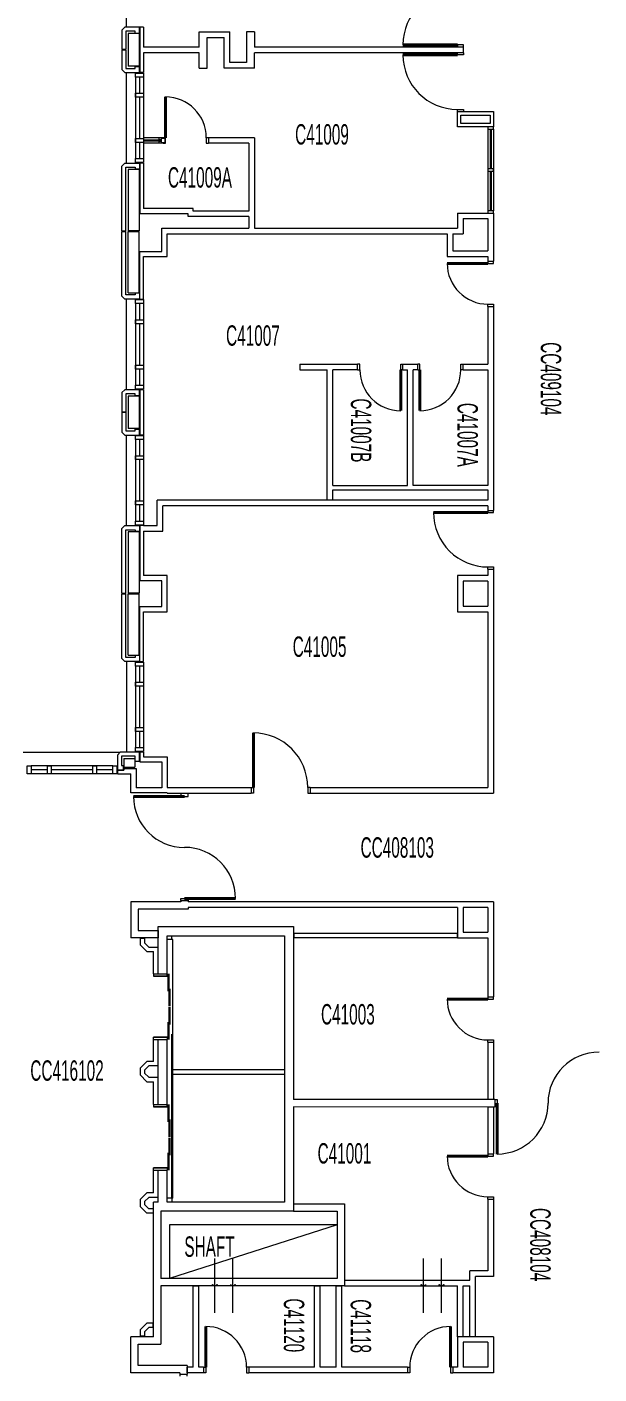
# Model space of a CAD drawing. Header units: inches. Extents: x 1.78 to 8.52, y 2.17 to 6.28.
# Drawn here: x 7.632 to 7.981, y 4.077 to 4.899 of the extents above; entities that cross this region are included whole.
import ezdxf

# ---------------------------------------------------------------- set-up
doc = ezdxf.new("R2010")
doc.units = ezdxf.units.IN
doc.header["$MEASUREMENT"] = 0
doc.linetypes.add('CENTERX2', pattern=[0.8, 0.5, -0.1, 0.1, -0.1])
doc.linetypes.add('HIDDEN', pattern=[0.075, 0.05, -0.025])
for name, color, linetype, lineweight in [('LEVEL_15', 7, 'Continuous', 15), ('LEVEL_16', 7, 'Continuous', 15), ('LEVEL_18', 7, 'Continuous', 15), ('LEVEL_22', 7, 'Continuous', 15), ('LEVEL_23', 7, 'Continuous', 15), ('LEVEL_24', 7, 'Continuous', 15), ('LEVEL_25', 7, 'Continuous', 15), ('LEVEL_26', 7, 'Continuous', 15), ('LEVEL_48', 7, 'Continuous', 15), ('LEVEL_54', 7, 'Continuous', 15), ('LEVEL_9', 7, 'Continuous', 15)]:
    doc.layers.add(name, color=color, linetype=linetype, lineweight=lineweight)
doc.styles.add('SLDTEXTSTYLE1', font='TXT', dxfattribs={"width": 0.5625})
doc.styles.add('SLDTEXTSTYLE4', font='TXT', dxfattribs={"width": 0.5625})
doc.styles.add('SLDTEXTSTYLE5', font='TXT', dxfattribs={"width": 0.5625})

msp = doc.modelspace()

# ---------------------------------------------------------------- linework, layer by layer
at = {"layer": 'LEVEL_15', "color": 32, "linetype": 'Continuous', "lineweight": 0}
for p, q in [((7.69287, 4.89873), (7.69287, 4.95428)), ((7.6901, 4.89717), (7.69192, 4.89899)), ((7.6901, 4.89717), (7.6901, 4.88533)), ((7.70082, 4.89899), (7.69192, 4.89899)), ((7.69831, 4.89648), (7.69261, 4.89648)), ((7.69261, 4.89648), (7.69261, 4.88533)), ((7.69399, 4.8951), (7.69399, 4.87523)), ((7.70064, 4.8951), (7.69399, 4.8951)), ((7.69831, 4.89536), (7.69831, 4.89648)), ((7.69831, 4.89536), (7.70082, 4.89536)), ((7.70064, 4.8951), (7.70064, 4.87523)), ((7.70082, 4.89536), (7.70082, 4.89899)), ((7.69261, 4.88533), (7.6901, 4.88533)), ((7.6901, 4.88498), (7.6901, 4.87315)), ((7.69261, 4.88498), (7.6901, 4.88498)), ((7.69261, 4.88498), (7.69261, 4.87384)), ((7.70064, 4.87523), (7.69399, 4.87523)), ((7.69831, 4.87384), (7.69831, 4.87497)), ((7.69831, 4.87497), (7.70082, 4.87497)), ((7.70082, 4.87134), (7.70082, 4.87497)), ((7.69192, 4.87134), (7.6901, 4.87315)), ((7.69192, 4.87134), (7.70082, 4.87134)), ((7.69261, 4.87384), (7.69831, 4.87384)), ((7.69287, 4.81578), (7.69287, 4.87133)), ((7.69192, 4.81604), (7.6901, 4.81422)), ((7.6901, 4.77473), (7.6901, 4.81422)), ((7.69192, 4.81604), (7.70082, 4.81604)), ((7.69261, 4.77473), (7.69261, 4.81353)), ((7.69261, 4.81353), (7.69831, 4.81353)), ((7.69399, 4.81215), (7.69399, 4.77473)), ((7.70064, 4.81215), (7.69399, 4.81215)), ((7.69831, 4.81353), (7.69831, 4.81241)), ((7.70082, 4.81241), (7.69831, 4.81241)), ((7.70064, 4.81215), (7.70064, 4.77473)), ((7.70082, 4.81604), (7.70082, 4.81241)), ((7.6901, 4.77473), (7.69261, 4.77473)), ((7.6901, 4.7349), (7.6901, 4.77438)), ((7.6901, 4.77438), (7.69261, 4.77438)), ((7.69261, 4.73559), (7.69261, 4.77438)), ((7.70064, 4.77473), (7.69399, 4.77473)), ((7.69399, 4.73697), (7.69399, 4.77438)), ((7.69399, 4.77438), (7.70064, 4.77438)), ((7.70064, 4.73697), (7.70064, 4.77438)), ((7.69831, 4.73559), (7.69261, 4.73559)), ((7.69399, 4.73697), (7.70064, 4.73697)), ((7.69831, 4.73671), (7.69831, 4.73559)), ((7.70082, 4.73671), (7.69831, 4.73671)), ((7.70082, 4.73671), (7.70082, 4.73308)), ((7.69192, 4.73308), (7.6901, 4.7349)), ((7.70082, 4.73308), (7.69192, 4.73308)), ((7.69287, 4.67752), (7.69287, 4.73308)), ((7.6901, 4.67597), (7.69192, 4.67778)), ((7.70082, 4.67778), (7.69192, 4.67778)), ((7.70082, 4.67415), (7.70082, 4.67778)), ((7.6901, 4.67597), (7.6901, 4.66412)), ((7.69831, 4.67528), (7.69261, 4.67528)), ((7.69261, 4.67528), (7.69261, 4.66412)), ((7.69399, 4.6739), (7.69399, 4.65402)), ((7.70064, 4.6739), (7.69399, 4.6739)), ((7.69831, 4.67415), (7.69831, 4.67528)), ((7.69831, 4.67415), (7.70082, 4.67415)), ((7.70064, 4.6739), (7.70064, 4.65402)), ((7.69261, 4.66412), (7.6901, 4.66412)), ((7.6901, 4.66378), (7.6901, 4.65195)), ((7.69261, 4.66378), (7.6901, 4.66378)), ((7.69261, 4.66378), (7.69261, 4.65264)), ((7.70064, 4.65402), (7.69399, 4.65402)), ((7.69831, 4.65264), (7.69831, 4.65376)), ((7.69831, 4.65376), (7.70082, 4.65376)), ((7.70082, 4.65013), (7.70082, 4.65376)), ((7.69192, 4.65013), (7.6901, 4.65195)), ((7.69192, 4.65013), (7.70082, 4.65013)), ((7.69261, 4.65264), (7.69831, 4.65264)), ((7.69287, 4.59457), (7.69287, 4.65013)), ((7.69192, 4.59483), (7.6901, 4.59302)), ((7.6901, 4.55352), (7.6901, 4.59302)), ((7.69192, 4.59483), (7.70082, 4.59483)), ((7.69261, 4.55352), (7.69261, 4.59233)), ((7.69261, 4.59233), (7.69831, 4.59233)), ((7.69399, 4.59094), (7.69399, 4.55352)), ((7.70064, 4.59094), (7.69399, 4.59094)), ((7.69831, 4.59233), (7.69831, 4.5912)), ((7.70082, 4.5912), (7.69831, 4.5912)), ((7.70064, 4.59094), (7.70064, 4.55352)), ((7.70082, 4.59483), (7.70082, 4.5912)), ((7.6901, 4.55352), (7.69261, 4.55352)), ((7.6901, 4.5137), (7.6901, 4.55318)), ((7.6901, 4.55318), (7.69261, 4.55318)), ((7.69261, 4.51439), (7.69261, 4.55318)), ((7.70064, 4.55352), (7.69399, 4.55352)), ((7.69399, 4.51577), (7.69399, 4.55318)), ((7.69399, 4.55318), (7.70064, 4.55318)), ((7.70064, 4.51577), (7.70064, 4.55318)), ((7.69192, 4.51188), (7.6901, 4.5137)), ((7.69831, 4.51439), (7.69261, 4.51439)), ((7.69399, 4.51577), (7.70064, 4.51577)), ((7.69831, 4.51551), (7.69831, 4.51439)), ((7.70082, 4.51551), (7.69831, 4.51551)), ((7.70082, 4.51551), (7.70082, 4.51188)), ((7.70082, 4.51188), (7.69192, 4.51188)), ((7.69287, 4.51188), (7.69287, 4.45666)), ((7.62997, 4.45657), (7.68915, 4.45657)), ((7.68915, 4.45666), (7.68734, 4.45485)), ((7.70082, 4.45666), (7.68915, 4.45666)), ((7.70082, 4.45113), (7.70082, 4.45666)), ((7.68734, 4.45485), (7.68734, 4.44586)), ((7.69831, 4.45416), (7.68984, 4.45416)), ((7.68984, 4.45416), (7.68984, 4.44836)), ((7.68984, 4.44836), (7.69097, 4.44836)), ((7.69097, 4.44836), (7.69097, 4.44586)), ((7.69123, 4.45278), (7.69805, 4.45278)), ((7.69123, 4.45278), (7.69123, 4.4475)), ((7.69123, 4.4475), (7.69805, 4.4475)), ((7.69805, 4.45278), (7.69805, 4.4475)), ((7.69831, 4.45113), (7.69831, 4.45416)), ((7.69831, 4.45113), (7.70082, 4.45113)), ((7.68734, 4.44586), (7.69097, 4.44586))]:
    msp.add_line(p, q, dxfattribs=at)
at = {"layer": 'LEVEL_16', "color": 155, "linetype": 'Continuous', "lineweight": 0}
for p, q in [((7.6984, 4.86857), (7.6984, 4.87099)), ((7.6984, 4.87099), (7.70324, 4.87099)), ((7.70324, 4.86857), (7.6984, 4.86857)), ((7.6984, 4.86857), (7.6984, 4.8188)), ((7.70082, 4.86857), (7.70082, 4.85872)), ((7.70324, 4.87099), (7.70324, 4.86857)), ((7.70324, 4.86857), (7.70324, 4.8188)), ((7.6984, 4.8563), (7.6984, 4.85872)), ((7.6984, 4.85872), (7.70324, 4.85872)), ((7.70324, 4.85872), (7.70324, 4.8563)), ((7.70324, 4.8563), (7.6984, 4.8563)), ((7.70082, 4.8563), (7.70082, 4.83107)), ((7.6984, 4.82865), (7.6984, 4.83107)), ((7.6984, 4.83107), (7.70324, 4.83107)), ((7.70324, 4.82865), (7.6984, 4.82865)), ((7.70082, 4.82865), (7.70082, 4.8188)), ((7.70324, 4.83107), (7.70324, 4.82865)), ((7.6984, 4.81638), (7.6984, 4.8188)), ((7.6984, 4.8188), (7.70324, 4.8188)), ((7.70324, 4.8188), (7.70324, 4.81638)), ((7.70324, 4.81638), (7.6984, 4.81638)), ((7.6984, 4.73032), (7.6984, 4.73274)), ((7.6984, 4.73274), (7.70324, 4.73274)), ((7.70324, 4.73032), (7.6984, 4.73032)), ((7.6984, 4.73032), (7.6984, 4.68055)), ((7.70082, 4.73032), (7.70082, 4.72047)), ((7.70324, 4.73274), (7.70324, 4.73032)), ((7.70324, 4.73032), (7.70324, 4.68055)), ((7.6984, 4.71805), (7.6984, 4.72047)), ((7.6984, 4.72047), (7.70324, 4.72047)), ((7.70324, 4.72047), (7.70324, 4.71805)), ((7.70324, 4.71805), (7.6984, 4.71805)), ((7.70082, 4.71805), (7.70082, 4.69282)), ((7.6984, 4.6904), (7.6984, 4.69282)), ((7.6984, 4.69282), (7.70324, 4.69282)), ((7.70324, 4.6904), (7.6984, 4.6904)), ((7.70082, 4.6904), (7.70082, 4.68055)), ((7.70324, 4.69282), (7.70324, 4.6904)), ((7.6984, 4.67813), (7.6984, 4.68055)), ((7.6984, 4.68055), (7.70324, 4.68055)), ((7.70324, 4.67813), (7.6984, 4.67813)), ((7.70324, 4.68055), (7.70324, 4.67813)), ((7.6984, 4.64737), (7.6984, 4.64979)), ((7.6984, 4.64979), (7.70324, 4.64979)), ((7.70324, 4.64737), (7.6984, 4.64737)), ((7.6984, 4.64737), (7.6984, 4.5976)), ((7.70082, 4.64737), (7.70082, 4.63752)), ((7.70324, 4.64979), (7.70324, 4.64737)), ((7.70324, 4.64737), (7.70324, 4.5976)), ((7.6984, 4.6351), (7.6984, 4.63752)), ((7.6984, 4.63752), (7.70324, 4.63752)), ((7.70324, 4.63752), (7.70324, 4.6351)), ((7.70324, 4.6351), (7.6984, 4.6351)), ((7.70082, 4.6351), (7.70082, 4.60987)), ((7.6984, 4.60745), (7.6984, 4.60987)), ((7.6984, 4.60987), (7.70324, 4.60987)), ((7.70324, 4.60745), (7.6984, 4.60745)), ((7.70082, 4.60745), (7.70082, 4.5976)), ((7.70324, 4.60987), (7.70324, 4.60745)), ((7.6984, 4.59518), (7.6984, 4.5976)), ((7.6984, 4.5976), (7.70324, 4.5976)), ((7.70324, 4.5976), (7.70324, 4.59518)), ((7.70324, 4.59518), (7.6984, 4.59518)), ((7.6984, 4.50912), (7.6984, 4.51154)), ((7.6984, 4.51154), (7.70324, 4.51154)), ((7.70324, 4.50912), (7.6984, 4.50912)), ((7.6984, 4.50912), (7.6984, 4.45935)), ((7.70082, 4.50912), (7.70082, 4.49927)), ((7.70324, 4.51154), (7.70324, 4.50912)), ((7.70324, 4.50912), (7.70324, 4.45935)), ((7.6984, 4.49685), (7.6984, 4.49927)), ((7.6984, 4.49927), (7.70324, 4.49927)), ((7.70324, 4.49685), (7.6984, 4.49685)), ((7.70082, 4.49685), (7.70082, 4.47162)), ((7.70324, 4.49927), (7.70324, 4.49685)), ((7.6984, 4.4692), (7.6984, 4.47162)), ((7.6984, 4.47162), (7.70324, 4.47162)), ((7.70324, 4.4692), (7.6984, 4.4692)), ((7.70082, 4.4692), (7.70082, 4.45935)), ((7.70324, 4.47162), (7.70324, 4.4692)), ((7.6984, 4.45693), (7.6984, 4.45935)), ((7.6984, 4.45935), (7.70324, 4.45935)), ((7.70324, 4.45693), (7.6984, 4.45693)), ((7.70324, 4.45935), (7.70324, 4.45693)), ((7.63239, 4.44344), (7.63239, 4.44828)), ((7.63239, 4.44828), (7.63481, 4.44828)), ((7.63481, 4.44828), (7.63481, 4.44344)), ((7.68458, 4.44828), (7.63481, 4.44828)), ((7.64466, 4.44344), (7.64466, 4.44828)), ((7.64466, 4.44828), (7.64708, 4.44828)), ((7.64708, 4.44828), (7.64708, 4.44344)), ((7.67231, 4.44344), (7.67231, 4.44828)), ((7.67231, 4.44828), (7.67473, 4.44828)), ((7.67473, 4.44828), (7.67473, 4.44344)), ((7.68458, 4.44344), (7.68458, 4.44828)), ((7.68458, 4.44828), (7.687, 4.44828)), ((7.687, 4.44828), (7.687, 4.44344)), ((7.63481, 4.44344), (7.63239, 4.44344)), ((7.64466, 4.44586), (7.63481, 4.44586)), ((7.68458, 4.44344), (7.63481, 4.44344)), ((7.64708, 4.44344), (7.64466, 4.44344)), ((7.67231, 4.44586), (7.64708, 4.44586)), ((7.67473, 4.44344), (7.67231, 4.44344)), ((7.68458, 4.44586), (7.67473, 4.44586)), ((7.687, 4.44344), (7.68458, 4.44344))]:
    msp.add_line(p, q, dxfattribs=at)
at = {"layer": 'LEVEL_16', "color": 151, "linetype": 'Continuous', "lineweight": 0}
for p, q in [((7.89472, 4.84748), (7.91684, 4.84748)), ((7.89472, 4.83815), (7.89472, 4.84748)), ((7.91684, 4.84748), (7.91684, 4.83815)), ((7.91684, 4.83815), (7.89472, 4.83815)), ((7.71291, 4.83158), (7.70324, 4.83158)), ((7.71291, 4.82813), (7.70324, 4.82813)), ((7.7143, 4.8302), (7.71291, 4.8302)), ((7.71291, 4.82951), (7.7143, 4.82951)), ((7.7143, 4.82951), (7.7143, 4.83124)), ((7.7143, 4.83124), (7.71637, 4.83124)), ((7.7143, 4.82847), (7.7143, 4.8302)), ((7.71637, 4.82847), (7.7143, 4.82847)), ((7.71637, 4.83124), (7.71637, 4.82847))]:
    msp.add_line(p, q, dxfattribs=at)
at = {"layer": 'LEVEL_16', "color": 151, "linetype": 'Continuous', "lineweight": 30}
msp.add_line((7.70324, 4.82986), (7.7143, 4.82986), dxfattribs=at)
at = {"layer": 'LEVEL_18', "color": 32, "linetype": 'Continuous', "lineweight": 0}
msp.add_line((7.82144, 4.16814), (7.71913, 4.13548), dxfattribs=at)
at = {"layer": 'LEVEL_22', "color": 120, "linetype": 'Continuous', "lineweight": 0}
for p, q in [((7.72121, 4.34217), (7.71758, 4.34217)), ((7.72052, 4.34217), (7.72052, 4.34459)), ((7.72121, 4.18439), (7.72121, 4.34217)), ((7.72121, 4.18439), (7.71775, 4.18439)), ((7.72069, 4.18197), (7.72069, 4.18439)), ((7.82144, 4.16814), (7.71913, 4.16814)), ((7.71913, 4.16814), (7.71913, 4.13548))]:
    msp.add_line(p, q, dxfattribs=at)
at = {"layer": 'LEVEL_22', "color": 120, "linetype": 'HIDDEN', "lineweight": 0}
msp.add_line((7.72052, 4.18439), (7.72052, 4.34217), dxfattribs=at)
at = {"layer": 'LEVEL_23', "color": 2, "linetype": 'Continuous', "lineweight": 0}
for p, q in [((7.70108, 4.89899), (7.70108, 4.87134)), ((7.70324, 4.89899), (7.70108, 4.89899)), ((7.70324, 4.89899), (7.70324, 4.88688)), ((7.73728, 4.89621), (7.75586, 4.89621)), ((7.73728, 4.88688), (7.73728, 4.89621)), ((7.74212, 4.87409), (7.74212, 4.89276)), ((7.74212, 4.89276), (7.7524, 4.89276)), ((7.7524, 4.87409), (7.7524, 4.89276)), ((7.75586, 4.87755), (7.75586, 4.89621)), ((7.76614, 4.89621), (7.76614, 4.87755)), ((7.77098, 4.89621), (7.76614, 4.89621)), ((7.77098, 4.89621), (7.77098, 4.88688)), ((7.73728, 4.88688), (7.70324, 4.88688)), ((7.73728, 4.88343), (7.70324, 4.88343)), ((7.70324, 4.88343), (7.70324, 4.87134)), ((7.73728, 4.87409), (7.73728, 4.88343)), ((7.89852, 4.88688), (7.77098, 4.88688)), ((7.89852, 4.88343), (7.77098, 4.88343)), ((7.77098, 4.87409), (7.77098, 4.88343)), ((7.89852, 4.88343), (7.89852, 4.88688)), ((7.76614, 4.87755), (7.75586, 4.87755)), ((7.70324, 4.87134), (7.70108, 4.87134)), ((7.73728, 4.87409), (7.74212, 4.87409)), ((7.77098, 4.87409), (7.7524, 4.87409)), ((7.89472, 4.83815), (7.89472, 4.84748)), ((7.89472, 4.84748), (7.91684, 4.84748)), ((7.89679, 4.84022), (7.89679, 4.84541)), ((7.89679, 4.84541), (7.91476, 4.84541)), ((7.91476, 4.84541), (7.91476, 4.84022)), ((7.91684, 4.84748), (7.91684, 4.83815)), ((7.91684, 4.83815), (7.89472, 4.83815)), ((7.91476, 4.84022), (7.89679, 4.84022)), ((7.7153, 4.83158), (7.71291, 4.83158)), ((7.71291, 4.8302), (7.71291, 4.83158)), ((7.71291, 4.82813), (7.71291, 4.82951)), ((7.7153, 4.82813), (7.71291, 4.82813)), ((7.7153, 4.83158), (7.7153, 4.83124)), ((7.7153, 4.82847), (7.7153, 4.82813)), ((7.74295, 4.83158), (7.74295, 4.82813)), ((7.77098, 4.83158), (7.74295, 4.83158)), ((7.76752, 4.82813), (7.74295, 4.82813)), ((7.76752, 4.82813), (7.76752, 4.78665)), ((7.77098, 4.83158), (7.77098, 4.77628)), ((7.70108, 4.81604), (7.70108, 4.78518)), ((7.70324, 4.81604), (7.70108, 4.81604)), ((7.70324, 4.81604), (7.70324, 4.78838)), ((7.73045, 4.78518), (7.70108, 4.78518)), ((7.73365, 4.78838), (7.70324, 4.78838)), ((7.73045, 4.78345), (7.73045, 4.78518)), ((7.73365, 4.78665), (7.73365, 4.78838)), ((7.76752, 4.78665), (7.73365, 4.78665)), ((7.89472, 4.78561), (7.91684, 4.78561)), ((7.89472, 4.78561), (7.89472, 4.77628)), ((7.91684, 4.78561), (7.91684, 4.75623)), ((7.76752, 4.78345), (7.73045, 4.78345)), ((7.76752, 4.78345), (7.76752, 4.77628)), ((7.89817, 4.78216), (7.91338, 4.78216)), ((7.89817, 4.78216), (7.89817, 4.77282)), ((7.91338, 4.78216), (7.91338, 4.76246)), ((7.71456, 4.77628), (7.76752, 4.77628)), ((7.71456, 4.7622), (7.71456, 4.77628)), ((7.71775, 4.759), (7.71775, 4.77282)), ((7.71775, 4.77282), (7.88849, 4.77282)), ((7.77098, 4.77628), (7.89472, 4.77628)), ((7.88849, 4.77282), (7.88849, 4.759)), ((7.89195, 4.77282), (7.89195, 4.76246)), ((7.89195, 4.77282), (7.89817, 4.77282)), ((7.70108, 4.73308), (7.70108, 4.7622)), ((7.70108, 4.7622), (7.71456, 4.7622)), ((7.89195, 4.76246), (7.91338, 4.76246)), ((7.70324, 4.73308), (7.70324, 4.759)), ((7.70324, 4.759), (7.71775, 4.759)), ((7.88849, 4.759), (7.91338, 4.759)), ((7.91338, 4.759), (7.91338, 4.75623)), ((7.91338, 4.75623), (7.91684, 4.75623)), ((7.70108, 4.73308), (7.70324, 4.73308)), ((7.91338, 4.72858), (7.91684, 4.72858)), ((7.91338, 4.72858), (7.91338, 4.69333)), ((7.91684, 4.72858), (7.91684, 4.60416)), ((7.79863, 4.69333), (7.79863, 4.68987)), ((7.79863, 4.69333), (7.83388, 4.69333)), ((7.79863, 4.68987), (7.81522, 4.68987)), ((7.81522, 4.61038), (7.81522, 4.68987)), ((7.83388, 4.68987), (7.81868, 4.68987)), ((7.81868, 4.61936), (7.81868, 4.68987)), ((7.83388, 4.68987), (7.83388, 4.69333)), ((7.86153, 4.68987), (7.86153, 4.69333)), ((7.86153, 4.69333), (7.87052, 4.69333)), ((7.86153, 4.68987), (7.8643, 4.68987)), ((7.8643, 4.61936), (7.8643, 4.68987)), ((7.86776, 4.61936), (7.86776, 4.68987)), ((7.87052, 4.68987), (7.86776, 4.68987)), ((7.87052, 4.68987), (7.87052, 4.69333)), ((7.89817, 4.69333), (7.91338, 4.69333)), ((7.89817, 4.68987), (7.89817, 4.69333)), ((7.89817, 4.68987), (7.91338, 4.68987)), ((7.91338, 4.68987), (7.91338, 4.61936)), ((7.70108, 4.67778), (7.70108, 4.65013)), ((7.70324, 4.67778), (7.70108, 4.67778)), ((7.70324, 4.67778), (7.70324, 4.65013)), ((7.70324, 4.65013), (7.70108, 4.65013)), ((7.81868, 4.61936), (7.8643, 4.61936)), ((7.81868, 4.6166), (7.91338, 4.6166)), ((7.81868, 4.61038), (7.81868, 4.6166)), ((7.91338, 4.61936), (7.86776, 4.61936)), ((7.91338, 4.6166), (7.91338, 4.61038)), ((7.91338, 4.61245), (7.91338, 4.61038)), ((7.91338, 4.61038), (7.71153, 4.61038)), ((7.71153, 4.59483), (7.71153, 4.61038)), ((7.91338, 4.60692), (7.71499, 4.60692)), ((7.71499, 4.59138), (7.71499, 4.60692)), ((7.91338, 4.61038), (7.81868, 4.61038)), ((7.91338, 4.60692), (7.91338, 4.60416)), ((7.91338, 4.60692), (7.91338, 4.60416)), ((7.91338, 4.60416), (7.91684, 4.60416)), ((7.70108, 4.59483), (7.70108, 4.56121)), ((7.70324, 4.59483), (7.70108, 4.59483)), ((7.70324, 4.59483), (7.71153, 4.59483)), ((7.70324, 4.59138), (7.70324, 4.56441)), ((7.70324, 4.59138), (7.71499, 4.59138)), ((7.71775, 4.56441), (7.70324, 4.56441)), ((7.71775, 4.54229), (7.71775, 4.56441)), ((7.91338, 4.56441), (7.89472, 4.56441)), ((7.89472, 4.56441), (7.89472, 4.54229)), ((7.91338, 4.56821), (7.91338, 4.56441)), ((7.91338, 4.56821), (7.91684, 4.56821)), ((7.91684, 4.56821), (7.91684, 4.43165)), ((7.71456, 4.56121), (7.70108, 4.56121)), ((7.71456, 4.54549), (7.71456, 4.56121)), ((7.91338, 4.56095), (7.89817, 4.56095)), ((7.89817, 4.56095), (7.89817, 4.54575)), ((7.91338, 4.56095), (7.91338, 4.54575)), ((7.70108, 4.51188), (7.70108, 4.54549)), ((7.70108, 4.54549), (7.71456, 4.54549)), ((7.70324, 4.51188), (7.70324, 4.54229)), ((7.70324, 4.54229), (7.71775, 4.54229)), ((7.89472, 4.54229), (7.91338, 4.54229)), ((7.89817, 4.54575), (7.91338, 4.54575)), ((7.91338, 4.54229), (7.91338, 4.43511)), ((7.70108, 4.51188), (7.70324, 4.51188)), ((7.70108, 4.45666), (7.70108, 4.45061)), ((7.70324, 4.45666), (7.70108, 4.45666)), ((7.70324, 4.45666), (7.70324, 4.45381)), ((7.70108, 4.45061), (7.71456, 4.45061)), ((7.70324, 4.45381), (7.71775, 4.45381)), ((7.71456, 4.45061), (7.71456, 4.43488)), ((7.71775, 4.45381), (7.71775, 4.43511)), ((7.68734, 4.4456), (7.69123, 4.4456)), ((7.68734, 4.4456), (7.68734, 4.44344)), ((7.68734, 4.44344), (7.69123, 4.44344)), ((7.69123, 4.44664), (7.69883, 4.44664)), ((7.69123, 4.44664), (7.69123, 4.4456)), ((7.69123, 4.44344), (7.69563, 4.44344)), ((7.69563, 4.43169), (7.69563, 4.44344)), ((7.69883, 4.44664), (7.69883, 4.43488)), ((7.71775, 4.43169), (7.69563, 4.43169)), ((7.71456, 4.43488), (7.69883, 4.43488)), ((7.71775, 4.43511), (7.76891, 4.43511)), ((7.71775, 4.43165), (7.76891, 4.43165)), ((7.76891, 4.43511), (7.76891, 4.43165)), ((7.80485, 4.43511), (7.80485, 4.43165)), ((7.80485, 4.43511), (7.91338, 4.43511)), ((7.80485, 4.43165), (7.91684, 4.43165)), ((7.69563, 4.36533), (7.69563, 4.34321)), ((7.72605, 4.36533), (7.69563, 4.36533)), ((7.72605, 4.366), (7.72605, 4.36533)), ((7.72605, 4.366), (7.73054, 4.366)), ((7.73054, 4.366), (7.73054, 4.36533)), ((7.91684, 4.36533), (7.73054, 4.36533)), ((7.91684, 4.36533), (7.91684, 4.30726)), ((7.70013, 4.36083), (7.70013, 4.3477)), ((7.73054, 4.36083), (7.70013, 4.36083)), ((7.89472, 4.36187), (7.73054, 4.36187)), ((7.73054, 4.36187), (7.73054, 4.36083)), ((7.89472, 4.36187), (7.89472, 4.34321)), ((7.91338, 4.36187), (7.89817, 4.36187)), ((7.89817, 4.36187), (7.89817, 4.34666)), ((7.91338, 4.36187), (7.91338, 4.34666)), ((7.71222, 4.35012), (7.79483, 4.35012)), ((7.71222, 4.32132), (7.71222, 4.35012)), ((7.79483, 4.35012), (7.79483, 4.2447)), ((7.71222, 4.34321), (7.69563, 4.34321)), ((7.70013, 4.3477), (7.71222, 4.3477)), ((7.70116, 4.34295), (7.70116, 4.33906)), ((7.70393, 4.34295), (7.70116, 4.34295)), ((7.70393, 4.34295), (7.70393, 4.3402)), ((7.71222, 4.3477), (7.71222, 4.34321)), ((7.71775, 4.34459), (7.7893, 4.34459)), ((7.71775, 4.32132), (7.71775, 4.34459)), ((7.7893, 4.34459), (7.7893, 4.18197)), ((7.89472, 4.34597), (7.79517, 4.34597)), ((7.79517, 4.34321), (7.79517, 4.34597)), ((7.89472, 4.34321), (7.79517, 4.34321)), ((7.89472, 4.34321), (7.89472, 4.34597)), ((7.89472, 4.34321), (7.91338, 4.34321)), ((7.89817, 4.34666), (7.91338, 4.34666)), ((7.91338, 4.34321), (7.91338, 4.30726)), ((7.70116, 4.33906), (7.70531, 4.33491)), ((7.70393, 4.3402), (7.70645, 4.33768)), ((7.70531, 4.33491), (7.70946, 4.33491)), ((7.70645, 4.33768), (7.71222, 4.33768)), ((7.70946, 4.32132), (7.70946, 4.33491)), ((7.71222, 4.32132), (7.71222, 4.33768)), ((7.70946, 4.32132), (7.71222, 4.32132)), ((7.71222, 4.32132), (7.71775, 4.32132)), ((7.91338, 4.30726), (7.91684, 4.30726)), ((7.70946, 4.28122), (7.71222, 4.28122)), ((7.70946, 4.26789), (7.70946, 4.28122)), ((7.71222, 4.28122), (7.71775, 4.28122)), ((7.71222, 4.24159), (7.71222, 4.28122)), ((7.71222, 4.26512), (7.71222, 4.28122)), ((7.71775, 4.24159), (7.71775, 4.28122)), ((7.91338, 4.27961), (7.91684, 4.27961)), ((7.91338, 4.27961), (7.91338, 4.2447)), ((7.91684, 4.27961), (7.91684, 4.2447)), ((7.70531, 4.26789), (7.70116, 4.26374)), ((7.70946, 4.26789), (7.70531, 4.26789)), ((7.70116, 4.26374), (7.70116, 4.25959)), ((7.70116, 4.25959), (7.70531, 4.25544)), ((7.70645, 4.26512), (7.70393, 4.26259)), ((7.70393, 4.26259), (7.70393, 4.26074)), ((7.70393, 4.26074), (7.70645, 4.25821)), ((7.71222, 4.26512), (7.70645, 4.26512)), ((7.70531, 4.25544), (7.70946, 4.25544)), ((7.70645, 4.25821), (7.71222, 4.25821)), ((7.70946, 4.24159), (7.70946, 4.25544)), ((7.71222, 4.24159), (7.71222, 4.25821)), ((7.91753, 4.2447), (7.79483, 4.2447)), ((7.91684, 4.2447), (7.91338, 4.2447)), ((7.91753, 4.2447), (7.91753, 4.23999)), ((7.70946, 4.24159), (7.71222, 4.24159)), ((7.71222, 4.24159), (7.71775, 4.24159)), ((7.91753, 4.23999), (7.79483, 4.24023)), ((7.79483, 4.24023), (7.79483, 4.17644)), ((7.91338, 4.23999), (7.91338, 4.21152)), ((7.91684, 4.23999), (7.91338, 4.23999)), ((7.91684, 4.23999), (7.91684, 4.21152)), ((7.91338, 4.21152), (7.91684, 4.21152)), ((7.70946, 4.2015), (7.71222, 4.2015)), ((7.70946, 4.18767), (7.70946, 4.2015)), ((7.71222, 4.18197), (7.71222, 4.2015)), ((7.71222, 4.2015), (7.71775, 4.2015)), ((7.71222, 4.18491), (7.71222, 4.2015)), ((7.71775, 4.18197), (7.71775, 4.2015)), ((7.70531, 4.18767), (7.70116, 4.18352)), ((7.70645, 4.18491), (7.70393, 4.18238)), ((7.70946, 4.18767), (7.70531, 4.18767)), ((7.71222, 4.18491), (7.70645, 4.18491)), ((7.70116, 4.18352), (7.70116, 4.17938)), ((7.70116, 4.17938), (7.70531, 4.17523)), ((7.70393, 4.18238), (7.70393, 4.18052)), ((7.70393, 4.18052), (7.70645, 4.17799)), ((7.70946, 4.17799), (7.70645, 4.17799)), ((7.70946, 4.09988), (7.70946, 4.18197)), ((7.71222, 4.18197), (7.70946, 4.18197)), ((7.70946, 4.17523), (7.70946, 4.17799)), ((7.79483, 4.17644), (7.71395, 4.17644)), ((7.71395, 4.17644), (7.71395, 4.13548)), ((7.7893, 4.18197), (7.71775, 4.18197)), ((7.79483, 4.18093), (7.82593, 4.18093)), ((7.79483, 4.18093), (7.79483, 4.17644)), ((7.79483, 4.17644), (7.82144, 4.17644)), ((7.82144, 4.17644), (7.82144, 4.13548)), ((7.82593, 4.18093), (7.82593, 4.13099)), ((7.91338, 4.18387), (7.91684, 4.18387)), ((7.91338, 4.18387), (7.91338, 4.13997)), ((7.91684, 4.18387), (7.91684, 4.13652)), ((7.70946, 4.17523), (7.70531, 4.17523)), ((7.82144, 4.13548), (7.71395, 4.13548)), ((7.91338, 4.13997), (7.90232, 4.13997)), ((7.90232, 4.13444), (7.90232, 4.13997)), ((7.90578, 4.09988), (7.90578, 4.13652)), ((7.91684, 4.13652), (7.90578, 4.13652)), ((7.82593, 4.13099), (7.71395, 4.13099)), ((7.71395, 4.13099), (7.71395, 4.09539)), ((7.73365, 4.08122), (7.73365, 4.13099)), ((7.73365, 4.13099), (7.73711, 4.13099)), ((7.73711, 4.08122), (7.73711, 4.13099)), ((7.80762, 4.13099), (7.81107, 4.13099)), ((7.80762, 4.08122), (7.80762, 4.13099)), ((7.81107, 4.08122), (7.81107, 4.13099)), ((7.82075, 4.08122), (7.82075, 4.13099)), ((7.82075, 4.13099), (7.82421, 4.13099)), ((7.82421, 4.08122), (7.82421, 4.13099)), ((7.82593, 4.13444), (7.90232, 4.13444)), ((7.82593, 4.13444), (7.82593, 4.13099)), ((7.82593, 4.13099), (7.89472, 4.13099)), ((7.89472, 4.09988), (7.89472, 4.13099)), ((7.89817, 4.09988), (7.89817, 4.13099)), ((7.89817, 4.13099), (7.90232, 4.13099)), ((7.90232, 4.09988), (7.90232, 4.13099)), ((7.70531, 4.10818), (7.70116, 4.10403)), ((7.70116, 4.10403), (7.70116, 4.10014)), ((7.70645, 4.10541), (7.70393, 4.10288)), ((7.70393, 4.10288), (7.70393, 4.10014)), ((7.7092, 4.10818), (7.70531, 4.10818)), ((7.7092, 4.10541), (7.70645, 4.10541)), ((7.7092, 4.10541), (7.7092, 4.10818)), ((7.69563, 4.07776), (7.69563, 4.09988)), ((7.70946, 4.09988), (7.69563, 4.09988)), ((7.70013, 4.08225), (7.70013, 4.09539)), ((7.70013, 4.09539), (7.71395, 4.09539)), ((7.70393, 4.10014), (7.70116, 4.10014)), ((7.91684, 4.09988), (7.89472, 4.09988)), ((7.89472, 4.09988), (7.89472, 4.08122)), ((7.91338, 4.09643), (7.89817, 4.09643)), ((7.89817, 4.09643), (7.89817, 4.08122)), ((7.91338, 4.09643), (7.91338, 4.08122)), ((7.91684, 4.09988), (7.91684, 4.07776)), ((7.72536, 4.07776), (7.69563, 4.07776)), ((7.72985, 4.08225), (7.70013, 4.08225)), ((7.72536, 4.07776), (7.72536, 4.07709)), ((7.72985, 4.08225), (7.72985, 4.07709)), ((7.72985, 4.07776), (7.72985, 4.08122)), ((7.73365, 4.08122), (7.72985, 4.08122)), ((7.73987, 4.07776), (7.72985, 4.07776)), ((7.73987, 4.08122), (7.73711, 4.08122)), ((7.73987, 4.08122), (7.73987, 4.07776)), ((7.80762, 4.08122), (7.76752, 4.08122)), ((7.76752, 4.08122), (7.76752, 4.07776)), ((7.8643, 4.07776), (7.76752, 4.07776)), ((7.82075, 4.08122), (7.81107, 4.08122)), ((7.8643, 4.08122), (7.82421, 4.08122)), ((7.8643, 4.08122), (7.8643, 4.07776)), ((7.89472, 4.08122), (7.89195, 4.08122)), ((7.89195, 4.08122), (7.89195, 4.07776)), ((7.91684, 4.07776), (7.89195, 4.07776)), ((7.91338, 4.08122), (7.89817, 4.08122)), ((7.72536, 4.07709), (7.72985, 4.07709))]:
    msp.add_line(p, q, dxfattribs=at)
at = {"layer": 'LEVEL_24', "color": 3, "linetype": 'Continuous', "lineweight": 0}
for p, q in [((7.72121, 4.26285), (7.7893, 4.26285)), ((7.72121, 4.26008), (7.7893, 4.26008))]:
    msp.add_line(p, q, dxfattribs=at)
at = {"layer": 'LEVEL_25', "color": 2, "linetype": 'Continuous', "lineweight": 40}
for p, q in [((7.86153, 4.88827), (7.89472, 4.88827)), ((7.86153, 4.88204), (7.89472, 4.88204)), ((7.71668, 4.85647), (7.71668, 4.83158)), ((7.88849, 4.75485), (7.91338, 4.75485)), ((7.86015, 4.66499), (7.86015, 4.68987)), ((7.8719, 4.66499), (7.8719, 4.68987)), ((7.8802, 4.60277), (7.91338, 4.60277)), ((7.77029, 4.46829), (7.77029, 4.43511)), ((7.72829, 4.42959), (7.69719, 4.42959)), ((7.72829, 4.36738), (7.7594, 4.36738)), ((7.88849, 4.30588), (7.91338, 4.30588)), ((7.91891, 4.24245), (7.91891, 4.21135)), ((7.88849, 4.21014), (7.91338, 4.21014)), ((7.74126, 4.1061), (7.74126, 4.08122)), ((7.89057, 4.1061), (7.89057, 4.08122))]:
    msp.add_line(p, q, dxfattribs=at)
at = {"layer": 'LEVEL_25', "color": 2, "linetype": 'Continuous', "lineweight": 0}
for p, q in [((7.89852, 4.88827), (7.89472, 4.88827)), ((7.89472, 4.88827), (7.89472, 4.88688)), ((7.89472, 4.88204), (7.89472, 4.88343)), ((7.89852, 4.88688), (7.89852, 4.88827)), ((7.89852, 4.88343), (7.89852, 4.88204)), ((7.89852, 4.88204), (7.89472, 4.88204)), ((7.89472, 4.84748), (7.89472, 4.84886)), ((7.89472, 4.84886), (7.89852, 4.84886)), ((7.89852, 4.84886), (7.89852, 4.84748)), ((7.71668, 4.83158), (7.7153, 4.83158)), ((7.7153, 4.82813), (7.71668, 4.82813)), ((7.71668, 4.82813), (7.71668, 4.83158)), ((7.74295, 4.83158), (7.74157, 4.83158)), ((7.74157, 4.83158), (7.74157, 4.82813)), ((7.74157, 4.82813), (7.74295, 4.82813)), ((7.71775, 4.31993), (7.70946, 4.31993)), ((7.71775, 4.28261), (7.70946, 4.28261)), ((7.71775, 4.24021), (7.70946, 4.24021)), ((7.71775, 4.20288), (7.70946, 4.20288))]:
    msp.add_line(p, q, dxfattribs=at)
at = {"layer": 'LEVEL_25', "color": 2, "linetype": 'Continuous', "lineweight": 30}
for p, q in [((7.71844, 4.31077), (7.71844, 4.32132)), ((7.71913, 4.30161), (7.71913, 4.31216)), ((7.71913, 4.29038), (7.71913, 4.30092)), ((7.71844, 4.28122), (7.71844, 4.29176)), ((7.71844, 4.23105), (7.71844, 4.24159)), ((7.71913, 4.22189), (7.71913, 4.23243)), ((7.71913, 4.21066), (7.71913, 4.2212)), ((7.71844, 4.2015), (7.71844, 4.21204))]:
    msp.add_line(p, q, dxfattribs=at)
at = {"layer": 'LEVEL_25', "color": 2, "linetype": 'Continuous', "lineweight": 0}
for centre, major_axis, start_param, end_param in [((7.89472, 4.88827), (0, 0.03318), 6.283185, 7.853981), ((7.89472, 4.88204), (0.03318, 0), 3.141593, 4.712389), ((7.71668, 4.83158), (0, -0.02489), 1.570796, 3.141592), ((7.91338, 4.75485), (0.02489, 0), 3.141593, 4.712389), ((7.86015, 4.68987), (-0.02489, 0), 6.283185, 7.853981), ((7.8719, 4.68987), (0.02489, 0), 4.712389, 6.283186), ((7.91338, 4.60277), (0, -0.03318), 4.712389, 6.283186), ((7.77029, 4.43511), (0.03318, 0), 6.283185, 7.853981), ((7.72829, 4.42959), (0, -0.03111), 4.712394, 6.283185), ((7.72829, 4.36738), (0, 0.03111), 4.712394, 6.283185), ((7.91338, 4.30588), (0, -0.02489), 4.712389, 6.283186), ((7.98112, 4.24245), (-0.03111, 0), 4.712394, 6.283185), ((7.91891, 4.24245), (0.03111, 0), 4.712394, 6.283185), ((7.91338, 4.21014), (0.02489, 0), 3.141593, 4.712389), ((7.74126, 4.08122), (0.02489, 0), 6.283185, 7.853981), ((7.89057, 4.08122), (-0.02489, 0), 4.712389, 6.283186)]:
    msp.add_ellipse(centre, major_axis=major_axis, ratio=1, start_param=start_param, end_param=end_param, dxfattribs=at)
at = {"layer": 'LEVEL_26', "color": 2, "linetype": 'Continuous', "lineweight": 0}
for p, q in [((7.91338, 4.75623), (7.91338, 4.75485)), ((7.91338, 4.75485), (7.91684, 4.75485)), ((7.91684, 4.75485), (7.91684, 4.75623)), ((7.91338, 4.72858), (7.91338, 4.72997)), ((7.91338, 4.72997), (7.91684, 4.72997)), ((7.91684, 4.72997), (7.91684, 4.72858)), ((7.83527, 4.69333), (7.83388, 4.69333)), ((7.83388, 4.68987), (7.83527, 4.68987)), ((7.83527, 4.68987), (7.83527, 4.69333)), ((7.86015, 4.68987), (7.86015, 4.69333)), ((7.86015, 4.69333), (7.86153, 4.69333)), ((7.86153, 4.68987), (7.86015, 4.68987)), ((7.8719, 4.69333), (7.87052, 4.69333)), ((7.87052, 4.68987), (7.8719, 4.68987)), ((7.8719, 4.68987), (7.8719, 4.69333)), ((7.89679, 4.68987), (7.89679, 4.69333)), ((7.89679, 4.69333), (7.89817, 4.69333)), ((7.89817, 4.68987), (7.89679, 4.68987)), ((7.91338, 4.60416), (7.91338, 4.60277)), ((7.91684, 4.60277), (7.91684, 4.60416)), ((7.91338, 4.60277), (7.91684, 4.60277)), ((7.91338, 4.56821), (7.91338, 4.56959)), ((7.91338, 4.56959), (7.91684, 4.56959)), ((7.91684, 4.56959), (7.91684, 4.56821)), ((7.76891, 4.43511), (7.77029, 4.43511)), ((7.77029, 4.43165), (7.76891, 4.43165)), ((7.77029, 4.43511), (7.77029, 4.43165)), ((7.80485, 4.43511), (7.80347, 4.43511)), ((7.80347, 4.43511), (7.80347, 4.43165)), ((7.80347, 4.43165), (7.80485, 4.43165)), ((7.72605, 4.43098), (7.72605, 4.42959)), ((7.72605, 4.42959), (7.73054, 4.42959)), ((7.73054, 4.42959), (7.73054, 4.43098)), ((7.72605, 4.366), (7.72605, 4.36738)), ((7.72605, 4.36738), (7.73054, 4.36738)), ((7.73054, 4.36738), (7.73054, 4.366)), ((7.70946, 4.32132), (7.70946, 4.31993)), ((7.70946, 4.31993), (7.71775, 4.31993)), ((7.71775, 4.31993), (7.71775, 4.32132)), ((7.91338, 4.30726), (7.91338, 4.30588)), ((7.91338, 4.30588), (7.91684, 4.30588)), ((7.91684, 4.30588), (7.91684, 4.30726)), ((7.70946, 4.28122), (7.70946, 4.28261)), ((7.70946, 4.28261), (7.71775, 4.28261)), ((7.71775, 4.28261), (7.71775, 4.28122)), ((7.91338, 4.27961), (7.91338, 4.28099)), ((7.91338, 4.28099), (7.91684, 4.28099)), ((7.91684, 4.28099), (7.91684, 4.27961)), ((7.91753, 4.2447), (7.91891, 4.2447)), ((7.91891, 4.2447), (7.91891, 4.24021)), ((7.70946, 4.24159), (7.70946, 4.24021)), ((7.70946, 4.24021), (7.71775, 4.24021)), ((7.71775, 4.24021), (7.71775, 4.24159)), ((7.91891, 4.24021), (7.91753, 4.24021)), ((7.91338, 4.21152), (7.91338, 4.21014)), ((7.91338, 4.21014), (7.91684, 4.21014)), ((7.91684, 4.21014), (7.91684, 4.21152)), ((7.70946, 4.2015), (7.70946, 4.20288)), ((7.70946, 4.20288), (7.71775, 4.20288)), ((7.71775, 4.20288), (7.71775, 4.2015)), ((7.91338, 4.18387), (7.91338, 4.18525)), ((7.91338, 4.18525), (7.91684, 4.18525)), ((7.91684, 4.18525), (7.91684, 4.18387)), ((7.73987, 4.08122), (7.74126, 4.08122)), ((7.74126, 4.07776), (7.73987, 4.07776)), ((7.74126, 4.08122), (7.74126, 4.07776)), ((7.76752, 4.08122), (7.76614, 4.08122)), ((7.76614, 4.08122), (7.76614, 4.07776)), ((7.76614, 4.07776), (7.76752, 4.07776)), ((7.8643, 4.08122), (7.86568, 4.08122)), ((7.86568, 4.07776), (7.8643, 4.07776)), ((7.86568, 4.08122), (7.86568, 4.07776)), ((7.89195, 4.08122), (7.89057, 4.08122)), ((7.89057, 4.08122), (7.89057, 4.07776)), ((7.89057, 4.07776), (7.89195, 4.07776)), ((7.72536, 4.07709), (7.72536, 4.07571)), ((7.72985, 4.07571), (7.72985, 4.07709))]:
    msp.add_line(p, q, dxfattribs=at)
at = {"layer": 'LEVEL_54', "color": 1, "linetype": 'CENTERX2', "lineweight": 0}
for p, q in [((7.74679, 4.1144), (7.74679, 4.14758)), ((7.75785, 4.1144), (7.75785, 4.14758)), ((7.87398, 4.1144), (7.87398, 4.14758)), ((7.88504, 4.1144), (7.88504, 4.14758))]:
    msp.add_line(p, q, dxfattribs=at)
at = {"layer": 'LEVEL_54', "color": 1, "linetype": 'Continuous', "lineweight": 0}
for p, q in [((7.7454, 4.13099), (7.7454, 4.13168)), ((7.7454, 4.13168), (7.74558, 4.13168)), ((7.74817, 4.13099), (7.7454, 4.13099)), ((7.74558, 4.13168), (7.74558, 4.13116)), ((7.74558, 4.13116), (7.74799, 4.13116)), ((7.74799, 4.13116), (7.74799, 4.13168)), ((7.74799, 4.13168), (7.74817, 4.13168)), ((7.74817, 4.13168), (7.74817, 4.13099)), ((7.75646, 4.13099), (7.75646, 4.13168)), ((7.75646, 4.13168), (7.75664, 4.13168)), ((7.75923, 4.13099), (7.75646, 4.13099)), ((7.75664, 4.13168), (7.75664, 4.13116)), ((7.75664, 4.13116), (7.75906, 4.13116)), ((7.75906, 4.13116), (7.75906, 4.13168)), ((7.75906, 4.13168), (7.75923, 4.13168)), ((7.75923, 4.13168), (7.75923, 4.13099)), ((7.87259, 4.13099), (7.87259, 4.13168)), ((7.87259, 4.13168), (7.87277, 4.13168)), ((7.87536, 4.13099), (7.87259, 4.13099)), ((7.87277, 4.13168), (7.87277, 4.13116)), ((7.87277, 4.13116), (7.87519, 4.13116)), ((7.87519, 4.13116), (7.87519, 4.13168)), ((7.87519, 4.13168), (7.87536, 4.13168)), ((7.87536, 4.13168), (7.87536, 4.13099)), ((7.88365, 4.13099), (7.88365, 4.13168)), ((7.88365, 4.13168), (7.88383, 4.13168)), ((7.88642, 4.13099), (7.88365, 4.13099)), ((7.88383, 4.13168), (7.88383, 4.13116)), ((7.88383, 4.13116), (7.88625, 4.13116)), ((7.88625, 4.13116), (7.88625, 4.13168)), ((7.88625, 4.13168), (7.88642, 4.13168)), ((7.88642, 4.13168), (7.88642, 4.13099))]:
    msp.add_line(p, q, dxfattribs=at)
at = {"layer": 'LEVEL_9', "color": 2, "linetype": 'Continuous', "lineweight": 0}
for p, q in [((7.91684, 4.83815), (7.91338, 4.83815)), ((7.91338, 4.83815), (7.91338, 4.83677)), ((7.91338, 4.83677), (7.91684, 4.83677)), ((7.91338, 4.83677), (7.91338, 4.787)), ((7.91684, 4.83677), (7.91684, 4.83815)), ((7.91684, 4.83677), (7.91684, 4.787)), ((7.91684, 4.81257), (7.91338, 4.81257)), ((7.91338, 4.81257), (7.91338, 4.81119)), ((7.91338, 4.81119), (7.91684, 4.81119)), ((7.91684, 4.81119), (7.91684, 4.81257)), ((7.91684, 4.787), (7.91338, 4.787)), ((7.91338, 4.787), (7.91338, 4.78561)), ((7.91338, 4.78561), (7.91684, 4.78561)), ((7.91684, 4.78561), (7.91684, 4.787))]:
    msp.add_line(p, q, dxfattribs=at)
at = {"layer": 'LEVEL_9', "color": 2, "linetype": 'Continuous', "lineweight": 30}
for p, q in [((7.91511, 4.83677), (7.91511, 4.81257)), ((7.91511, 4.81119), (7.91511, 4.787))]:
    msp.add_line(p, q, dxfattribs=at)

# ---------------------------------------------------------------- texts
at = {"layer": 'LEVEL_48', "color": 120, "char_height": 0.012443, "attachment_point": 2, "style": 'SLDTEXTSTYLE1'}
for s, insert in [('C41009', (7.81216, 4.83983)), ('C41009A', (7.73773, 4.81356)), ('C41007', (7.77005, 4.71705)), ('C41005', (7.81069, 4.52719)), ('CC408103', (7.85806, 4.40465)), ('C41003', (7.82795, 4.30285)), ('CC416102', (7.65664, 4.26851)), ('C41001', (7.82586, 4.21798)), ('SHAFT', (7.74355, 4.16106))]:
    msp.add_mtext(s, dxfattribs=dict(at, insert=insert))
at = {"layer": 'LEVEL_48', "color": 120, "char_height": 0.012443, "attachment_point": 2, "rotation": 270}
for s, insert, style in [('CC409104', (7.95804, 4.68439), 'SLDTEXTSTYLE5'), ('C41007B', (7.84221, 4.65291), 'SLDTEXTSTYLE4'), ('C41007A', (7.9072, 4.65022), 'SLDTEXTSTYLE4'), ('CC408104', (7.95158, 4.15605), 'SLDTEXTSTYLE5'), ('C41120', (7.80133, 4.10683), 'SLDTEXTSTYLE4'), ('C41118', (7.84209, 4.10633), 'SLDTEXTSTYLE4')]:
    msp.add_mtext(s, dxfattribs=dict(at, insert=insert, style=style))

doc.saveas('drawing.dxf')
